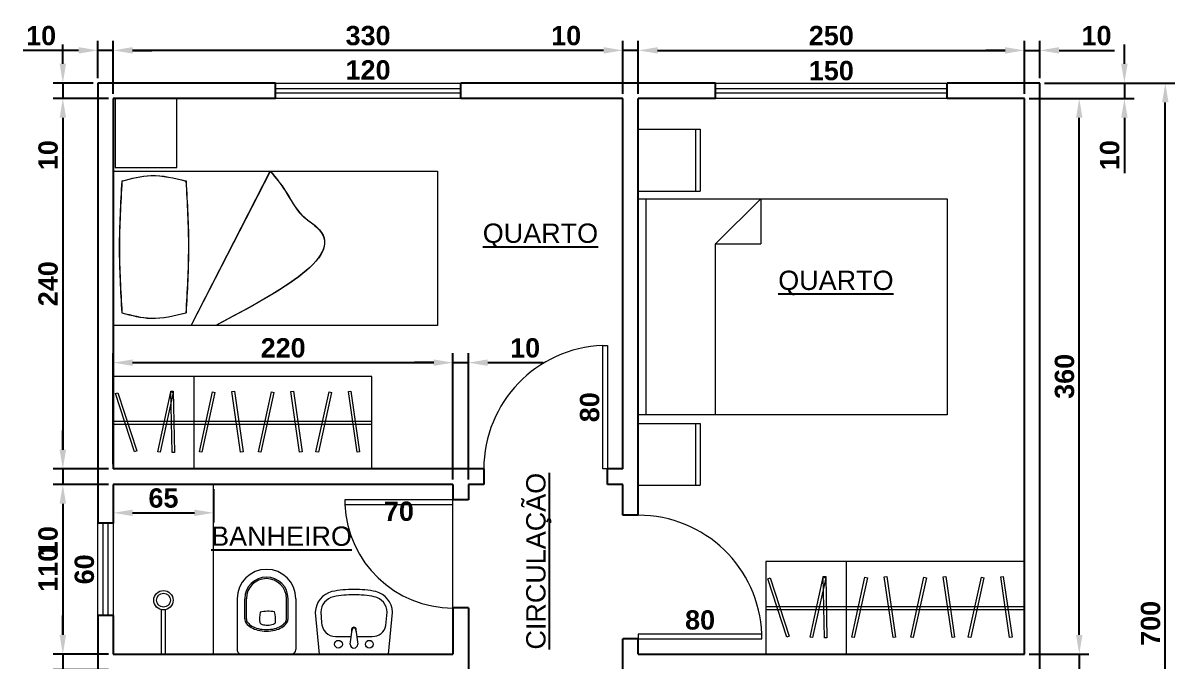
# Model space of a CAD drawing. Header units: millimetres. Extents: x 1805 to 4302, y 1320 to 2200.
# Drawn here: x 2661 to 3407, y 1726 to 2140 of the extents above; entities that cross this region are included whole.
import ezdxf

# ---------------------------------------------------------------- set-up
doc = ezdxf.new("R2010")
doc.units = ezdxf.units.MM
for name, color, linetype, lineweight in [('blocos', 40, 'Continuous', 9), ('cotas', 255, 'Continuous', 5), ('janelas', 1, 'Continuous', 13), ('paredes', 5, 'Continuous', 25), ('piso', 8, 'Continuous', 9), ('portas', 25, 'Continuous', 13)]:
    doc.layers.add(name, color=color, linetype=linetype, lineweight=lineweight)
doc.layers.add('Texto', color=102, linetype='Continuous')
doc.styles.add('Annotative', font='arial.ttf')
doc.styles.get("Standard").update_dxf_attribs({"font": ''})
doc.styles.get('Standard').set_extended_font_data('Arial', bold=True)
doc.dimstyles.new('Copy of ISO-25', dxfattribs={"dimscale": 0, "dimtxt": 2.5, "dimasz": 2.5, "dimexe": 1.25, "dimexo": 0.625, "dimtad": 1, "dimtxsty": 'Standard', "dimcen": 2.5, "dimse1": 1, "dimse2": 1, "dimsd1": 1, "dimsd2": 1, "dimclrt": 102, "dimadec": 0, "dimazin": 0, "dimtfac": 1, "dimtmove": 0, "dimatfit": 3, "dimfxl": 1, "dimarcsym": 0})
doc.dimstyles.new('ISO-25', dxfattribs={"dimscale": 0.5, "dimtxt": 2.5, "dimasz": 2.5, "dimexe": 1.25, "dimexo": 0.625, "dimtad": 1, "dimtxsty": 'Standard', "dimcen": 2.5, "dimclrt": 7, "dimadec": 0, "dimazin": 0, "dimtfac": 1, "dimtmove": 0, "dimatfit": 3, "dimfxl": 1, "dimarcsym": 0})

# ---------------------------------------------------------------- blocks, each defined once
blk = doc.blocks.new('*D67')
at = {"layer": 'cotas', "color": 0, "lineweight": -2, "transparency": 16777216}
for p, q in [((3344.75, 1743.7), (3344.75, 1756.2)), ((3312.32, 1731.2), (3351, 1731.2)), ((3344.75, 1731.2), (3344.75, 1721.2)), ((3312.32, 1721.2), (3351, 1721.2)), ((3344.75, 1708.7), (3344.75, 1672.77))]:
    blk.add_line(p, q, dxfattribs=at)
at = {"layer": 'cotas', "color": 0, "transparency": 16777216}
for points in [[(3342.67, 1743.7), (3346.83, 1743.7), (3344.75, 1731.2)], [(3342.67, 1708.7), (3346.83, 1708.7), (3344.75, 1721.2)]]:
    blk.add_solid(points, dxfattribs=at)
at = {"layer": 'Defpoints', "color": 0, "transparency": 16777216}
for p in [(3309.19, 1731.2), (3309.19, 1721.2), (3344.75, 1721.2)]:
    blk.add_point(p, dxfattribs=at)
at = {"layer": 'cotas', "color": 7, "transparency": 16777216, "insert": (3335.24, 1684.48), "char_height": 12.5, "attachment_point": 5, "rotation": 90}
blk.add_mtext('10', dxfattribs=at)
blk = doc.blocks.new('*D68')
at = {"layer": 'cotas', "color": 0, "lineweight": -2, "transparency": 16777216}
for p, q in [((3312.32, 2091.2), (3351, 2091.2)), ((3344.75, 1743.7), (3344.75, 2078.7)), ((3312.32, 1731.2), (3351, 1731.2))]:
    blk.add_line(p, q, dxfattribs=at)
at = {"layer": 'cotas', "color": 0, "transparency": 16777216}
for points in [[(3342.67, 2078.7), (3346.83, 2078.7), (3344.75, 2091.2)], [(3342.67, 1743.7), (3346.83, 1743.7), (3344.75, 1731.2)]]:
    blk.add_solid(points, dxfattribs=at)
at = {"layer": 'Defpoints', "color": 0, "transparency": 16777216}
for p in [(3309.19, 2091.2), (3344.75, 2091.2), (3309.19, 1731.2)]:
    blk.add_point(p, dxfattribs=at)
at = {"layer": 'cotas', "color": 7, "transparency": 16777216, "insert": (3335.24, 1911.2), "char_height": 12.5, "attachment_point": 5, "rotation": 90}
blk.add_mtext('360', dxfattribs=at)
blk = doc.blocks.new('*D69')
at = {"layer": 'cotas', "color": 0, "lineweight": -2, "transparency": 16777216}
for p, q in [((3373.99, 2113.7), (3373.99, 2126.2)), ((3322.32, 2101.2), (3380.24, 2101.2)), ((3373.99, 2101.2), (3373.99, 2091.2)), ((3312.32, 2091.2), (3380.24, 2091.2)), ((3373.99, 2078.7), (3373.99, 2042.77))]:
    blk.add_line(p, q, dxfattribs=at)
at = {"layer": 'cotas', "color": 0, "transparency": 16777216}
for points in [[(3371.91, 2113.7), (3376.08, 2113.7), (3373.99, 2101.2)], [(3371.91, 2078.7), (3376.08, 2078.7), (3373.99, 2091.2)]]:
    blk.add_solid(points, dxfattribs=at)
at = {"layer": 'Defpoints', "color": 0, "transparency": 16777216}
for p in [(3319.19, 2101.2), (3373.99, 2101.2), (3309.19, 2091.2)]:
    blk.add_point(p, dxfattribs=at)
at = {"layer": 'cotas', "color": 7, "transparency": 16777216, "insert": (3364.49, 2054.48), "char_height": 12.5, "attachment_point": 5, "rotation": 90}
blk.add_mtext('10', dxfattribs=at)
blk = doc.blocks.new('*D70')
at = {"layer": 'cotas', "color": 0, "lineweight": -2, "transparency": 16777216}
for p, q in [((3309.19, 2094.32), (3309.19, 2128.62)), ((3319.19, 2104.32), (3319.19, 2128.62)), ((3296.69, 2122.37), (3284.19, 2122.37)), ((3309.19, 2122.37), (3319.19, 2122.37)), ((3331.69, 2122.37), (3367.62, 2122.37))]:
    blk.add_line(p, q, dxfattribs=at)
at = {"layer": 'cotas', "color": 0, "transparency": 16777216}
for points in [[(3296.69, 2124.45), (3296.69, 2120.28), (3309.19, 2122.37)], [(3331.69, 2124.45), (3331.69, 2120.28), (3319.19, 2122.37)]]:
    blk.add_solid(points, dxfattribs=at)
at = {"layer": 'Defpoints', "color": 0, "transparency": 16777216}
for p in [(3319.19, 2122.37), (3319.19, 2101.2), (3309.19, 2091.2)]:
    blk.add_point(p, dxfattribs=at)
at = {"layer": 'cotas', "color": 7, "transparency": 16777216, "insert": (3355.91, 2131.87), "char_height": 12.5, "attachment_point": 5}
blk.add_mtext('10', dxfattribs=at)
blk = doc.blocks.new('*D71')
at = {"layer": 'cotas', "color": 0, "lineweight": -2, "transparency": 16777216}
for p, q in [((3059.19, 2094.32), (3059.19, 2128.62)), ((3309.19, 2094.32), (3309.19, 2128.62)), ((3071.69, 2122.37), (3296.69, 2122.37))]:
    blk.add_line(p, q, dxfattribs=at)
at = {"layer": 'cotas', "color": 0, "transparency": 16777216}
for points in [[(3071.69, 2124.45), (3071.69, 2120.28), (3059.19, 2122.37)], [(3296.69, 2124.45), (3296.69, 2120.28), (3309.19, 2122.37)]]:
    blk.add_solid(points, dxfattribs=at)
at = {"layer": 'Defpoints', "color": 0, "transparency": 16777216}
for p in [(3309.19, 2122.37), (3059.19, 2091.2), (3309.19, 2091.2)]:
    blk.add_point(p, dxfattribs=at)
at = {"layer": 'cotas', "color": 7, "transparency": 16777216, "insert": (3184.19, 2131.87), "char_height": 12.5, "attachment_point": 5}
blk.add_mtext('250', dxfattribs=at)
blk = doc.blocks.new('*D72')
at = {"layer": 'cotas', "color": 0, "lineweight": -2, "transparency": 16777216}
for p, q in [((3049.19, 2094.32), (3049.19, 2128.62)), ((3059.19, 2094.32), (3059.19, 2128.62)), ((3036.69, 2122.37), (3000.76, 2122.37)), ((3059.19, 2122.37), (3049.19, 2122.37)), ((3071.69, 2122.37), (3084.19, 2122.37))]:
    blk.add_line(p, q, dxfattribs=at)
at = {"layer": 'cotas', "color": 0, "transparency": 16777216}
for points in [[(3036.69, 2124.45), (3036.69, 2120.28), (3049.19, 2122.37)], [(3071.69, 2124.45), (3071.69, 2120.28), (3059.19, 2122.37)]]:
    blk.add_solid(points, dxfattribs=at)
at = {"layer": 'Defpoints', "color": 0, "transparency": 16777216}
for p in [(3049.19, 2122.37), (3049.19, 2091.2), (3059.19, 2091.2)]:
    blk.add_point(p, dxfattribs=at)
at = {"layer": 'cotas', "color": 7, "transparency": 16777216, "insert": (3012.48, 2131.87), "char_height": 12.5, "attachment_point": 5}
blk.add_mtext('10', dxfattribs=at)
blk = doc.blocks.new('*D76')
at = {"layer": 'cotas', "color": 0, "lineweight": -2, "transparency": 16777216}
for p, q in [((2719.19, 2094.32), (2719.19, 2128.62)), ((3049.19, 2094.32), (3049.19, 2128.62)), ((3036.69, 2122.37), (2731.69, 2122.37))]:
    blk.add_line(p, q, dxfattribs=at)
at = {"layer": 'cotas', "color": 0, "transparency": 16777216}
for points in [[(2731.69, 2124.45), (2731.69, 2120.28), (2719.19, 2122.37)], [(3036.69, 2124.45), (3036.69, 2120.28), (3049.19, 2122.37)]]:
    blk.add_solid(points, dxfattribs=at)
at = {"layer": 'Defpoints', "color": 0, "transparency": 16777216}
for p in [(2719.19, 2122.37), (2719.19, 2091.2), (3049.19, 2091.2)]:
    blk.add_point(p, dxfattribs=at)
at = {"layer": 'cotas', "color": 7, "transparency": 16777216, "insert": (2884.19, 2131.87), "char_height": 12.5, "attachment_point": 5}
blk.add_mtext('330', dxfattribs=at)
blk = doc.blocks.new('*D77')
at = {"layer": 'cotas', "color": 0, "lineweight": -2, "transparency": 16777216}
for p, q in [((2709.19, 2104.32), (2709.19, 2128.62)), ((2719.19, 2094.32), (2719.19, 2128.62)), ((2696.69, 2122.37), (2660.76, 2122.37)), ((2719.19, 2122.37), (2709.19, 2122.37)), ((2731.69, 2122.37), (2744.19, 2122.37))]:
    blk.add_line(p, q, dxfattribs=at)
at = {"layer": 'cotas', "color": 0, "transparency": 16777216}
for points in [[(2696.69, 2124.45), (2696.69, 2120.28), (2709.19, 2122.37)], [(2731.69, 2124.45), (2731.69, 2120.28), (2719.19, 2122.37)]]:
    blk.add_solid(points, dxfattribs=at)
at = {"layer": 'Defpoints', "color": 0, "transparency": 16777216}
for p in [(2709.19, 2122.37), (2709.19, 2101.2), (2719.19, 2091.2)]:
    blk.add_point(p, dxfattribs=at)
at = {"layer": 'cotas', "color": 7, "transparency": 16777216, "insert": (2672.48, 2131.87), "char_height": 12.5, "attachment_point": 5}
blk.add_mtext('10', dxfattribs=at)
blk = doc.blocks.new('*D78')
at = {"layer": 'cotas', "color": 0, "lineweight": -2, "transparency": 16777216}
for p, q in [((2686.53, 2113.7), (2686.53, 2126.2)), ((2706.07, 2101.2), (2680.28, 2101.2)), ((2686.53, 2101.2), (2686.53, 2091.2)), ((2716.07, 2091.2), (2680.28, 2091.2)), ((2686.53, 2078.7), (2686.53, 2042.77))]:
    blk.add_line(p, q, dxfattribs=at)
at = {"layer": 'cotas', "color": 0, "transparency": 16777216}
for points in [[(2684.45, 2113.7), (2688.62, 2113.7), (2686.53, 2101.2)], [(2684.45, 2078.7), (2688.62, 2078.7), (2686.53, 2091.2)]]:
    blk.add_solid(points, dxfattribs=at)
at = {"layer": 'Defpoints', "color": 0, "transparency": 16777216}
for p in [(2709.19, 2101.2), (2686.53, 2091.2), (2719.19, 2091.2)]:
    blk.add_point(p, dxfattribs=at)
at = {"layer": 'cotas', "color": 7, "transparency": 16777216, "insert": (2677.03, 2054.48), "char_height": 12.5, "attachment_point": 5, "rotation": 90}
blk.add_mtext('10', dxfattribs=at)
blk = doc.blocks.new('*D79')
at = {"layer": 'cotas', "color": 0, "lineweight": -2, "transparency": 16777216}
for p, q in [((2716.07, 2091.2), (2680.28, 2091.2)), ((2686.53, 2078.7), (2686.53, 1863.7)), ((2716.07, 1851.2), (2680.28, 1851.2))]:
    blk.add_line(p, q, dxfattribs=at)
at = {"layer": 'cotas', "color": 0, "transparency": 16777216}
for points in [[(2684.45, 2078.7), (2688.62, 2078.7), (2686.53, 2091.2)], [(2684.45, 1863.7), (2688.62, 1863.7), (2686.53, 1851.2)]]:
    blk.add_solid(points, dxfattribs=at)
at = {"layer": 'Defpoints', "color": 0, "transparency": 16777216}
for p in [(2719.19, 2091.2), (2686.53, 1851.2), (2719.19, 1851.2)]:
    blk.add_point(p, dxfattribs=at)
at = {"layer": 'cotas', "color": 7, "transparency": 16777216, "insert": (2677.03, 1971.2), "char_height": 12.5, "attachment_point": 5, "rotation": 90}
blk.add_mtext('240', dxfattribs=at)
blk = doc.blocks.new('*D80')
at = {"layer": 'cotas', "color": 0, "lineweight": -2, "transparency": 16777216}
for p, q in [((2686.53, 1863.7), (2686.53, 1876.2)), ((2716.07, 1851.2), (2680.28, 1851.2)), ((2686.53, 1851.2), (2686.53, 1841.2)), ((2716.07, 1841.2), (2680.28, 1841.2)), ((2686.53, 1828.7), (2686.53, 1792.77))]:
    blk.add_line(p, q, dxfattribs=at)
at = {"layer": 'cotas', "color": 0, "transparency": 16777216}
for points in [[(2684.45, 1863.7), (2688.62, 1863.7), (2686.53, 1851.2)], [(2684.45, 1828.7), (2688.62, 1828.7), (2686.53, 1841.2)]]:
    blk.add_solid(points, dxfattribs=at)
at = {"layer": 'Defpoints', "color": 0, "transparency": 16777216}
for p in [(2719.19, 1851.2), (2686.53, 1841.2), (2719.19, 1841.2)]:
    blk.add_point(p, dxfattribs=at)
at = {"layer": 'cotas', "color": 7, "transparency": 16777216, "insert": (2677.03, 1804.48), "char_height": 12.5, "attachment_point": 5, "rotation": 90}
blk.add_mtext('10', dxfattribs=at)
blk = doc.blocks.new('*D81')
at = {"layer": 'cotas', "color": 0, "lineweight": -2, "transparency": 16777216}
for p, q in [((2716.07, 1841.2), (2680.28, 1841.2)), ((2686.53, 1828.7), (2686.53, 1743.7)), ((2716.07, 1731.2), (2680.28, 1731.2))]:
    blk.add_line(p, q, dxfattribs=at)
at = {"layer": 'cotas', "color": 0, "transparency": 16777216}
for points in [[(2684.45, 1828.7), (2688.62, 1828.7), (2686.53, 1841.2)], [(2684.45, 1743.7), (2688.62, 1743.7), (2686.53, 1731.2)]]:
    blk.add_solid(points, dxfattribs=at)
at = {"layer": 'Defpoints', "color": 0, "transparency": 16777216}
for p in [(2719.19, 1841.2), (2686.53, 1731.2), (2719.19, 1731.2)]:
    blk.add_point(p, dxfattribs=at)
at = {"layer": 'cotas', "color": 7, "transparency": 16777216, "insert": (2677.03, 1786.2), "char_height": 12.5, "attachment_point": 5, "rotation": 90}
blk.add_mtext('110', dxfattribs=at)
blk = doc.blocks.new('*D82')
at = {"layer": 'cotas', "color": 0, "lineweight": -2, "transparency": 16777216}
for p, q in [((2686.53, 1743.7), (2686.53, 1756.2)), ((2716.07, 1731.2), (2680.28, 1731.2)), ((2686.53, 1731.2), (2686.53, 1721.2)), ((2716.07, 1721.2), (2680.28, 1721.2)), ((2686.53, 1708.7), (2686.53, 1672.77))]:
    blk.add_line(p, q, dxfattribs=at)
at = {"layer": 'cotas', "color": 0, "transparency": 16777216}
for points in [[(2684.45, 1743.7), (2688.62, 1743.7), (2686.53, 1731.2)], [(2684.45, 1708.7), (2688.62, 1708.7), (2686.53, 1721.2)]]:
    blk.add_solid(points, dxfattribs=at)
at = {"layer": 'Defpoints', "color": 0, "transparency": 16777216}
for p in [(2719.19, 1731.2), (2686.53, 1721.2), (2719.19, 1721.2)]:
    blk.add_point(p, dxfattribs=at)
at = {"layer": 'cotas', "color": 7, "transparency": 16777216, "insert": (2677.03, 1684.48), "char_height": 12.5, "attachment_point": 5, "rotation": 90}
blk.add_mtext('10', dxfattribs=at)
blk = doc.blocks.new('*D85')
at = {"layer": 'cotas', "color": 0, "lineweight": -2, "transparency": 16777216}
for p, q in [((3322.32, 2101.2), (3406.73, 2101.2)), ((3400.48, 1413.7), (3400.48, 2088.7)), ((3322.32, 1401.2), (3406.73, 1401.2))]:
    blk.add_line(p, q, dxfattribs=at)
at = {"layer": 'cotas', "color": 0, "transparency": 16777216}
for points in [[(3398.4, 2088.7), (3402.57, 2088.7), (3400.48, 2101.2)], [(3398.4, 1413.7), (3402.57, 1413.7), (3400.48, 1401.2)]]:
    blk.add_solid(points, dxfattribs=at)
at = {"layer": 'Defpoints', "color": 0, "transparency": 16777216}
for p in [(3319.19, 2101.2), (3400.48, 2101.2), (3319.19, 1401.2)]:
    blk.add_point(p, dxfattribs=at)
at = {"layer": 'cotas', "color": 7, "transparency": 16777216, "insert": (3390.98, 1751.2), "char_height": 12.5, "attachment_point": 5, "rotation": 90}
blk.add_mtext('700', dxfattribs=at)
blk = doc.blocks.new('*D86')
at = {"layer": 'cotas', "color": 0, "lineweight": -2, "transparency": 16777216}
for p, q in [((2719.19, 1854.32), (2719.19, 1926.33)), ((2939.19, 1844.32), (2939.19, 1926.33)), ((2731.69, 1920.08), (2926.69, 1920.08))]:
    blk.add_line(p, q, dxfattribs=at)
at = {"layer": 'cotas', "color": 0, "transparency": 16777216}
for points in [[(2731.69, 1922.16), (2731.69, 1917.99), (2719.19, 1920.08)], [(2926.69, 1922.16), (2926.69, 1917.99), (2939.19, 1920.08)]]:
    blk.add_solid(points, dxfattribs=at)
at = {"layer": 'Defpoints', "color": 0, "transparency": 16777216}
for p in [(2939.19, 1920.08), (2719.19, 1851.2), (2939.19, 1841.2)]:
    blk.add_point(p, dxfattribs=at)
at = {"layer": 'cotas', "color": 7, "transparency": 16777216, "insert": (2829.19, 1929.58), "char_height": 12.5, "attachment_point": 5}
blk.add_mtext('220', dxfattribs=at)
blk = doc.blocks.new('*D87')
at = {"layer": 'cotas', "color": 0, "lineweight": -2, "transparency": 16777216}
for p, q in [((2719.19, 1838.07), (2719.19, 1816.56)), ((2784.19, 1838.07), (2784.19, 1816.56)), ((2731.69, 1822.81), (2771.69, 1822.81))]:
    blk.add_line(p, q, dxfattribs=at)
at = {"layer": 'cotas', "color": 0, "transparency": 16777216}
for points in [[(2731.69, 1824.89), (2731.69, 1820.73), (2719.19, 1822.81)], [(2771.69, 1824.89), (2771.69, 1820.73), (2784.19, 1822.81)]]:
    blk.add_solid(points, dxfattribs=at)
at = {"layer": 'Defpoints', "color": 0, "transparency": 16777216}
for p in [(2719.19, 1841.2), (2784.19, 1841.2), (2784.19, 1822.81)]:
    blk.add_point(p, dxfattribs=at)
at = {"layer": 'cotas', "color": 7, "transparency": 16777216, "insert": (2751.69, 1832.32), "char_height": 12.5, "attachment_point": 5}
blk.add_mtext('65', dxfattribs=at)
blk = doc.blocks.new('*D92')
at = {"layer": 'Defpoints', "color": 0, "transparency": 16777216}
for p in [(2709.19, 1816.2), (2709.19, 1756.2), (2710.02, 1756.2)]:
    blk.add_point(p, dxfattribs=at)
at = {"layer": 'cotas', "color": 102, "transparency": 16777216, "insert": (2700.52, 1786.2), "char_height": 12.5, "attachment_point": 5, "rotation": 90}
blk.add_mtext('60', dxfattribs=at)
blk = doc.blocks.new('*D93')
at = {"layer": 'Defpoints', "color": 0, "transparency": 16777216}
for p in [(2869.19, 1828.2), (2939.19, 1828.2), (2869.19, 1814.24)]:
    blk.add_point(p, dxfattribs=at)
at = {"layer": 'cotas', "color": 102, "transparency": 16777216, "insert": (2904.19, 1823.75), "char_height": 12.5, "attachment_point": 5}
blk.add_mtext('70', dxfattribs=at)
blk = doc.blocks.new('*D94')
at = {"layer": 'Defpoints', "color": 0, "transparency": 16777216}
for p in [(3059.19, 1744.2), (3139.19, 1744.2), (3139.19, 1743.83)]:
    blk.add_point(p, dxfattribs=at)
at = {"layer": 'cotas', "color": 102, "transparency": 16777216, "insert": (3099.19, 1753.34), "char_height": 12.5, "attachment_point": 5}
blk.add_mtext('80', dxfattribs=at)
blk = doc.blocks.new('*D95')
at = {"layer": 'Defpoints', "color": 0, "transparency": 16777216}
for p in [(3036.19, 1931.2), (3037.25, 1931.2), (3036.19, 1851.2)]:
    blk.add_point(p, dxfattribs=at)
at = {"layer": 'cotas', "color": 102, "transparency": 16777216, "insert": (3027.74, 1891.2), "char_height": 12.5, "attachment_point": 5, "rotation": 90}
blk.add_mtext('80', dxfattribs=at)
blk = doc.blocks.new('*D96')
at = {"layer": 'Defpoints', "color": 0, "transparency": 16777216}
for p in [(3109.19, 2101.2), (3259.19, 2101.2), (3259.19, 2099.69)]:
    blk.add_point(p, dxfattribs=at)
at = {"layer": 'cotas', "color": 102, "transparency": 16777216, "insert": (3184.19, 2109.2), "char_height": 12.5, "attachment_point": 5}
blk.add_mtext('150', dxfattribs=at)
blk = doc.blocks.new('*D97')
at = {"layer": 'Defpoints', "color": 0, "transparency": 16777216}
for p in [(2824.19, 2101.2), (2944.19, 2101.2), (2944.19, 2100.12)]:
    blk.add_point(p, dxfattribs=at)
at = {"layer": 'cotas', "color": 102, "transparency": 16777216, "insert": (2884.19, 2109.63), "char_height": 12.5, "attachment_point": 5}
blk.add_mtext('120', dxfattribs=at)
blk = doc.blocks.new('camacasal')
at = {"layer": 'blocos'}
for p, q in [((0, 75), (0, 115)), ((0, 115), (40, 115)), ((37, 115), (37, 75)), ((40, 115), (40, 75)), ((0, 75), (40, 75)), ((0, 70), (200, 70)), ((0, -70), (0, 70)), ((5, -70), (5, 70)), ((50, 40.74), (79.26, 70)), ((79.26, 70), (79.26, 40.74)), ((200, 70), (200, -70)), ((50, -70), (50, 40.74)), ((50, 40.74), (79.26, 40.74)), ((200, -70), (0, -70)), ((0, -75.48), (40, -75.48)), ((0, -115.48), (0, -75.48)), ((37, -75.48), (37, -115.48)), ((40, -75.48), (40, -115.48)), ((0, -115.48), (40, -115.48))]:
    blk.add_line(p, q, dxfattribs=at)
blk = doc.blocks.new('roupeiro1')
at = {"layer": 'blocos'}
for p, q in [((115.31, 60), (-52.19, 60)), ((-52.19, 60), (-52.19, 0)), ((0, 60), (0, 0)), ((115.31, 0), (115.31, 60)), ((-50.84, 48.91), (-49.29, 49.42)), ((-38.51, 11.17), (-50.84, 48.91)), ((-49.29, 49.42), (-36.95, 11.68)), ((-23.41, 11.16), (-14.9, 49.94)), ((-13.3, 49.59), (-21.81, 10.81)), ((-14.95, 50.4), (-13.31, 50.43)), ((-14.15, 10.7), (-14.95, 50.4)), ((-14.9, 49.94), (-13.3, 49.59)), ((-13.31, 50.43), (-12.51, 10.73)), ((3.57, 11.16), (12.09, 49.94)), ((13.68, 49.59), (5.17, 10.81)), ((12.09, 49.94), (13.68, 49.59)), ((24.6, 50.2), (26.22, 50.43)), ((30.28, 10.9), (24.6, 50.2)), ((26.22, 50.43), (31.89, 11.13)), ((41.79, 11.16), (50.3, 49.94)), ((51.89, 49.59), (43.38, 10.81)), ((50.3, 49.94), (51.89, 49.59)), ((62.81, 50.2), (64.43, 50.43)), ((68.49, 10.9), (62.81, 50.2)), ((64.43, 50.43), (70.11, 11.13)), ((79.02, 11.16), (87.53, 49.94)), ((89.13, 49.59), (80.62, 10.81)), ((87.53, 49.94), (89.13, 49.59)), ((100.04, 50.2), (101.66, 50.43)), ((105.72, 10.9), (100.04, 50.2)), ((101.66, 50.43), (107.34, 11.13)), ((-52.19, 31), (115.31, 31)), ((-52.19, 29), (115.31, 29)), ((-36.95, 11.68), (-38.51, 11.17)), ((-21.81, 10.81), (-23.41, 11.16)), ((-12.51, 10.73), (-14.15, 10.7)), ((5.17, 10.81), (3.57, 11.16)), ((31.89, 11.13), (30.28, 10.9)), ((43.38, 10.81), (41.79, 11.16)), ((70.11, 11.13), (68.49, 10.9)), ((80.62, 10.81), (79.02, 11.16)), ((107.34, 11.13), (105.72, 10.9)), ((-52.19, 0), (115.31, 0))]:
    blk.add_line(p, q, dxfattribs=at)
blk = doc.blocks.new('cama_solt')
at = {"layer": 'blocos'}
for p, q in [((-50, -210), (-50, 0)), ((-50, 0), (50, 0)), ((50, 0), (50, -210)), ((52.31, -1.24), (52.31, -41.24)), ((97.05, -1.24), (52.31, -1.24)), ((97.05, -41.24), (97.05, -1.24)), ((52.31, -41.24), (97.05, -41.24)), ((50, -210), (-50, -210))]:
    blk.add_line(p, q, dxfattribs=at)
at = {"layer": 'blocos', "linetype": 'Continuous', "ltscale": 100}
for p, q in [((-50.02, -50.39), (49.98, -101.66)), ((-50, -50.5), (50, -101.77))]:
    blk.add_line(p, q, dxfattribs=at)
at = {"layer": 'blocos', "ltscale": 100}
for points in [[(-41.74, -5.51), (-45.3, -24.35), (-41.74, -47.01)], [(-41.72, -5.62), (-45.27, -24.46), (-41.72, -47.12)], [(43.59, -5.51), (0.36, -3.87), (-41.74, -5.51)], [(43.61, -5.62), (0.39, -3.98), (-41.72, -5.62)], [(43.59, -5.51), (47.14, -24.35), (43.59, -47.01)], [(43.61, -5.62), (47.17, -24.46), (43.61, -47.12)], [(43.59, -47.01), (0.36, -48.65), (-41.74, -47.01)], [(43.61, -47.12), (0.39, -48.76), (-41.72, -47.12)]]:
    blk.add_spline(points, degree=3, dxfattribs=at)
at = {"layer": 'blocos', "linetype": 'Continuous', "ltscale": 100}
for points in [[(49.98, -101.66), (37.01, -111.46), (21.31, -122.31), (13.76, -131.66), (-50.02, -66.37)], [(50, -101.77), (37.04, -111.57), (21.33, -122.42), (13.78, -131.77), (-50, -66.49)]]:
    blk.add_spline(points, degree=3, dxfattribs=at)
blk = doc.blocks.new('bide')
at = {"layer": 'blocos'}
for p, q in [((-36, 19), (-3, 19)), ((0, 16), (0, -16)), ((-23, 14), (-36, 14)), ((-23, 13), (-36, 13)), ((-23, -13), (-36, -13)), ((-23, -14), (-36, -14)), ((-36, -19), (-3, -19))]:
    blk.add_line(p, q, dxfattribs=at)
for centre, radius, start, end in [((-36, 0), 19, 90, 270), ((-3, 16), 3, 0, 90), ((-36, 0), 14, 90, 270), ((-36, 0), 13, 90, 270), ((-23, 9.25), 4.75, 54.06263, 90), ((-23, 9.25), 3.75, 54.06263, 90), ((-26.19, 4.84), 9.19, 29.74488, 54.06263), ((-26.19, 4.84), 10.19, 29.74488, 54.06263), ((-31.31, 1.92), 15.08, 13.31647, 29.74488), ((-31.31, 1.92), 16.08, 13.31647, 29.74488), ((-2.44, 1.12), 25.39, 170.48103, 191.89756), ((-22.74, -13.69), 19.59, 83.89132, 104.02168), ((-21.24, 4.05), 1.84, 13.60038, 71.3149), ((-33.95, 0.3), 15.09, 2.00251, 16.08859), ((-33.96, 0.82), 15.09, 345.94213, 0.02821), ((-39.42, 0), 23.42, 0, 13.31647), ((-39.42, 0), 23.42, 346.68353, 0), ((-39.42, 0), 24.42, 0, 13.31647), ((-23.66, 15.09), 19.55, 259.30392, 279.36523), ((-21.13, -2.48), 1.84, 290.71582, 348.43034), ((-31.31, -1.92), 15.08, 330.25512, 346.68353), ((-31.31, -1.92), 16.08, 330.25512, 346.68353), ((-39.42, 0), 24.42, 346.68353, 0), ((-23, -9.25), 3.75, 270, 305.93737), ((-23, -9.25), 4.75, 270, 305.93737), ((-26.19, -4.84), 9.19, 305.93737, 330.25512), ((-26.19, -4.84), 10.19, 305.93737, 330.25512), ((-3, -16), 3, 270, 0)]:
    blk.add_arc(centre, radius, start, end, dxfattribs=at)
blk = doc.blocks.new('chuveiro')
at = {"layer": 'blocos'}
for p, q in [((-1.25, 0), (-1.25, 28.88)), ((1.25, 0), (1.25, 28.88)), ((-1.25, 0), (1.25, 0))]:
    blk.add_line(p, q, dxfattribs=at)
for radius in [6.25, 4.5]:
    blk.add_circle((0, 35), radius, dxfattribs=at)
blk = doc.blocks.new('pia')
at = {"layer": 'blocos'}
for p, q in [((27, 25), (0, 22.5)), ((0, 22.5), (0, -22.5)), ((27.29, 25), (27, 25)), ((27.16, 21.5), (20.5, 20.92)), ((27.23, 21.5), (27.16, 21.5)), ((11.5, 11.92), (11.5, 1.78)), ((6.5, 2.5), (15.88, 1.15)), ((15.88, -1.15), (6.5, -2.5)), ((11.5, -1.78), (11.5, -11.92)), ((18.53, -20.7), (27.16, -21.5)), ((27.16, -21.5), (27.23, -21.5)), ((0, -22.5), (27, -25)), ((27, -25), (27.29, -25))]:
    blk.add_line(p, q, dxfattribs=at)
for centre in [(6.5, 10), (6.5, -10)]:
    blk.add_circle(centre, 2.5, dxfattribs=at)
for centre, radius, start, end in [((26.85, 10.8), 14.2, 13.85327, 88.23636), ((20.5, 11.92), 9, 90, 180), ((26.85, 10.8), 10.7, 12.95977, 87.96836), ((-33.85, 0), 72.35, 0, 10.51515), ((-32.36, 0.07), 74.36, 359.946, 10.95665), ((6.5, 0), 2.5, 90, 270), ((15.88, 0), 1.57, 234.97968, 125.02032), ((15.88, 0), 1.15, 270, 90), ((-33.85, 0), 72.35, 349.48485, 360), ((-32.36, -0.07), 74.36, 349.04335, 0.054), ((20.5, -11.92), 9, 180, 257.36664), ((26.85, -10.8), 10.7, 272.03164, 347.04023), ((26.85, -10.8), 14.2, 271.76364, 346.14673)]:
    blk.add_arc(centre, radius, start, end, dxfattribs=at)
blk = doc.blocks.new('*D74')
at = {"layer": 'cotas', "color": 0, "lineweight": -2, "transparency": 16777216}
for p, q in [((2939.19, 1844.32), (2939.19, 1926.33)), ((2949.19, 1844.32), (2949.19, 1926.33)), ((2926.69, 1920.08), (2914.19, 1920.08)), ((2939.19, 1920.08), (2949.19, 1920.08)), ((2961.69, 1920.08), (2997.62, 1920.08))]:
    blk.add_line(p, q, dxfattribs=at)
at = {"layer": 'cotas', "color": 0, "transparency": 16777216}
for points in [[(2926.69, 1922.16), (2926.69, 1917.99), (2939.19, 1920.08)], [(2961.69, 1922.16), (2961.69, 1917.99), (2949.19, 1920.08)]]:
    blk.add_solid(points, dxfattribs=at)
at = {"layer": 'Defpoints', "color": 0, "transparency": 16777216}
for p in [(2949.19, 1920.08), (2939.19, 1841.2), (2949.19, 1841.2)]:
    blk.add_point(p, dxfattribs=at)
at = {"layer": 'cotas', "color": 7, "transparency": 16777216, "insert": (2985.91, 1929.58), "char_height": 12.5, "attachment_point": 5}
blk.add_mtext('10', dxfattribs=at)

msp = doc.modelspace()

# ---------------------------------------------------------------- linework, layer by layer
at = {"layer": 'janelas'}
for p, q in [((2824.191, 2101.198), (2944.191, 2101.198)), ((2824.191, 2097.698), (2944.191, 2097.698)), ((3109.191, 2101.198), (3259.191, 2101.198)), ((3109.191, 2097.698), (3259.191, 2097.698)), ((2944.191, 2094.698), (2824.191, 2094.698)), ((2944.191, 2091.198), (2824.191, 2091.198)), ((3259.191, 2094.698), (3109.191, 2094.698)), ((3259.191, 2091.198), (3109.191, 2091.198)), ((2709.191, 1756.198), (2709.191, 1816.198)), ((2712.691, 1756.198), (2712.691, 1816.198)), ((2715.691, 1816.198), (2715.691, 1756.198)), ((2719.191, 1816.198), (2719.191, 1756.198))]:
    msp.add_line(p, q, dxfattribs=at)
at = {"layer": 'paredes'}
for p, q in [((2824.191, 2101.198), (2709.191, 2101.198)), ((2709.191, 2101.198), (2709.191, 1816.198)), ((2824.191, 2091.198), (2824.191, 2101.198)), ((3109.191, 2101.198), (2944.191, 2101.198)), ((2944.191, 2091.198), (2944.191, 2101.198)), ((3109.191, 2091.198), (3109.191, 2101.198)), ((3319.191, 2101.198), (3259.191, 2101.198)), ((3259.191, 2091.198), (3259.191, 2101.198)), ((3319.191, 1401.198), (3319.191, 2101.198)), ((2824.191, 2091.198), (2719.191, 2091.198)), ((2719.191, 2091.198), (2719.191, 1851.198)), ((3049.191, 2091.198), (2944.191, 2091.198)), ((3049.191, 1851.198), (3049.191, 2091.198)), ((3059.191, 1821.198), (3059.191, 2091.198)), ((3109.191, 2091.198), (3059.191, 2091.198)), ((3309.191, 2091.198), (3259.191, 2091.198)), ((3309.191, 1731.198), (3309.191, 2091.198)), ((2959.191, 1851.198), (2719.191, 1851.198)), ((2959.191, 1851.198), (2959.191, 1841.198)), ((3049.191, 1851.198), (3039.191, 1851.198)), ((3039.191, 1841.198), (3039.191, 1851.198)), ((2939.191, 1841.198), (2719.191, 1841.198)), ((2719.191, 1841.198), (2719.191, 1816.198)), ((2939.191, 1841.198), (2939.191, 1831.198)), ((2959.191, 1841.198), (2949.191, 1841.198)), ((2949.191, 1841.198), (2949.191, 1831.198)), ((3049.191, 1841.198), (3039.191, 1841.198)), ((3049.191, 1821.198), (3049.191, 1841.198)), ((2949.191, 1831.198), (2939.191, 1831.198)), ((3059.191, 1821.198), (3049.191, 1821.198)), ((2719.191, 1816.198), (2709.191, 1816.198)), ((2939.191, 1761.198), (2939.191, 1731.198)), ((2949.191, 1761.198), (2939.191, 1761.198)), ((2949.191, 1761.198), (2949.191, 1721.198)), ((2709.191, 1756.198), (2709.191, 1661.198)), ((2719.191, 1756.198), (2709.191, 1756.198)), ((2719.191, 1756.198), (2719.191, 1731.198)), ((3049.191, 1721.198), (3049.191, 1741.198)), ((3059.191, 1741.198), (3049.191, 1741.198)), ((3059.191, 1731.198), (3059.191, 1741.198)), ((2719.191, 1731.198), (2939.191, 1731.198)), ((3059.191, 1731.198), (3309.191, 1731.198))]:
    msp.add_line(p, q, dxfattribs=at)
at = {"layer": 'piso'}
for p, q in [((2784.191, 1731.198), (2784.191, 1841.198)), ((2939.191, 1761.198), (2939.191, 1831.198))]:
    msp.add_line(p, q, dxfattribs=at)
at = {"layer": 'portas'}
for points in [[(3039.191, 1851.198), (3036.191, 1851.198), (3036.191, 1931.198), (3039.191, 1931.198)], [(2939.191, 1831.198), (2869.191, 1831.198), (2869.191, 1828.198), (2939.191, 1828.198)], [(3059.191, 1741.198), (3139.191, 1741.198), (3139.191, 1744.198), (3059.191, 1744.198)]]:
    msp.add_lwpolyline(points, close=True, dxfattribs=at)
for centre, radius, start, end in [((3039.191, 1851.198), 80.056, 92.147585, 180), ((2939.191, 1831.198), 70.064, 182.454032, 270), ((3059.191, 1741.198), 80.056, 2.147585, 90)]:
    msp.add_arc(centre, radius, start, end, dxfattribs=at)

# ---------------------------------------------------------------- block references
at = {"layer": 'blocos'}
for name, p, rotation in [('cama_solt', (2719.191, 1994.144), 90), ('bide', (2818.382, 1731.198), 270), ('pia', (2875.034, 1731.198), 89.99999999999999)]:
    msp.add_blockref(name, p, dxfattribs=dict(at, rotation=rotation))
for name, p in [('camacasal', (3059.191, 1956.226)), ('roupeiro1', (2771.378, 1851.198)), ('roupeiro1', (3193.883, 1731.198)), ('chuveiro', (2751.691, 1731.198))]:
    msp.add_blockref(name, p, dxfattribs=at)

# ---------------------------------------------------------------- texts
at = {"layer": 'Texto', "char_height": 15, "attachment_point": 1, "style": 'Annotative'}
for s, insert in [('\\pi46.87553;{\\H0.83333x;\\LQUARTO}', (2911.59, 2010.185)), ('\\pi46.87553;{\\H0.83333x;\\LQUARTO}', (3102.941, 1979.666)), ('\\pi38.88614;{\\H0.83333x;\\LBANHEIRO}', (2743.674, 1813.941))]:
    msp.add_mtext_dynamic_manual_height_columns(s, width=166.91755, gutter_width=62.5, heights=[0], dxfattribs=dict(at, insert=insert))
at = {"layer": 'Texto', "insert": (2986.605, 1707.184), "char_height": 15, "attachment_point": 1, "rotation": 90, "style": 'Annotative'}
msp.add_mtext_dynamic_manual_height_columns('\\pi27.03847;{\\H0.83333x;\\LCIRCULAÇÃO}', width=166.91755, gutter_width=62.5, heights=[0], dxfattribs=at)

# ---------------------------------------------------------------- dimensions: what is measured, and where the dimension line sits
at = {"layer": 'cotas'}
for base, p1, p2, picture, middle in [((2709.191, 2122.366), (2719.191, 2091.198), (2709.191, 2101.198), '*D77', (2672.476, 2131.874)), ((2719.191, 2122.366), (3049.191, 2091.198), (2719.191, 2091.198), '*D76', (2884.191, 2131.874)), ((3049.191, 2122.366), (3059.191, 2091.198), (3049.191, 2091.198), '*D72', (3012.476, 2131.874)), ((3309.191, 2122.366), (3059.191, 2091.198), (3309.191, 2091.198), '*D71', (3184.191, 2131.874)), ((3319.191, 2122.366), (3309.191, 2091.198), (3319.191, 2101.198), '*D70', (3355.907, 2131.874)), ((2949.191, 1920.076), (2939.191, 1841.198), (2949.191, 1841.198), '*D74', (2985.907, 1929.583)), ((2784.191, 1822.809), (2719.191, 1841.198), (2784.191, 1841.198), '*D87', (2751.691, 1832.316))]:
    dim = msp.add_linear_dim(base=base, p1=p1, p2=p2, dimstyle='ISO-25', override={"dimscale": 5}, dxfattribs=at)
    dim.commit()
    dim.dimension.update_dxf_attribs({"geometry": picture, "text_midpoint": middle})
for base, p1, p2, picture, middle in [((2686.535, 2091.198), (2709.191, 2101.198), (2719.191, 2091.198), '*D78', (2677.028, 2054.483)), ((3400.483, 2101.198), (3319.191, 1401.198), (3319.191, 2101.198), '*D85', (3390.976, 1751.198)), ((2686.535, 1851.198), (2719.191, 2091.198), (2719.191, 1851.198), '*D79', (2677.028, 1971.198)), ((3344.749, 2091.198), (3309.191, 1731.198), (3309.191, 2091.198), '*D68', (3335.242, 1911.198)), ((2686.535, 1841.198), (2719.191, 1851.198), (2719.191, 1841.198), '*D80', (2677.028, 1804.483)), ((2686.535, 1731.198), (2719.191, 1841.198), (2719.191, 1731.198), '*D81', (2677.028, 1786.198)), ((2686.535, 1721.198), (2719.191, 1731.198), (2719.191, 1721.198), '*D82', (2677.028, 1684.483)), ((3344.749, 1721.198), (3309.191, 1731.198), (3309.191, 1721.198), '*D67', (3335.242, 1684.483))]:
    dim = msp.add_linear_dim(base=base, p1=p1, p2=p2, angle=90, dimstyle='ISO-25', override={"dimscale": 5}, dxfattribs=at)
    dim.commit()
    dim.dimension.update_dxf_attribs({"geometry": picture, "text_midpoint": middle})
for base, p1, p2, dimstyle, picture, middle in [((3373.992, 2101.198), (3309.191, 2091.198), (3319.191, 2101.198), 'ISO-25', '*D69', (3373.992, 2054.483)), ((3037.251, 1931.198), (3036.191, 1851.198), (3036.191, 1931.198), 'Copy of ISO-25', '*D95', (3037.251, 1891.198)), ((2710.024, 1756.198), (2709.191, 1816.198), (2709.191, 1756.198), 'Copy of ISO-25', '*D92', (2710.024, 1786.198))]:
    dim = msp.add_linear_dim(base=base, p1=p1, p2=p2, angle=90, dimstyle=dimstyle, override={"dimscale": 5}, dxfattribs=at)
    dim.commit()
    dim.dimension.update_dxf_attribs({"geometry": picture, "text_midpoint": middle, "dimtype": 160})
for base, p1, p2, dimstyle, picture, middle in [((2944.191, 2100.123), (2824.191, 2101.198), (2944.191, 2101.198), 'Copy of ISO-25', '*D97', (2884.191, 2100.123)), ((3259.191, 2099.694), (3109.191, 2101.198), (3259.191, 2101.198), 'Copy of ISO-25', '*D96', (3184.191, 2099.694)), ((2939.191, 1920.076), (2719.191, 1851.198), (2939.191, 1841.198), 'ISO-25', '*D86', (2829.191, 1920.076)), ((2869.191, 1814.24), (2939.191, 1828.198), (2869.191, 1828.198), 'Copy of ISO-25', '*D93', (2904.191, 1814.24)), ((3139.191, 1743.825), (3059.191, 1744.198), (3139.191, 1744.198), 'Copy of ISO-25', '*D94', (3099.191, 1743.825))]:
    dim = msp.add_linear_dim(base=base, p1=p1, p2=p2, dimstyle=dimstyle, override={"dimscale": 5}, dxfattribs=at)
    dim.commit()
    dim.dimension.update_dxf_attribs({"geometry": picture, "text_midpoint": middle, "dimtype": 160})

doc.saveas('drawing.dxf')
